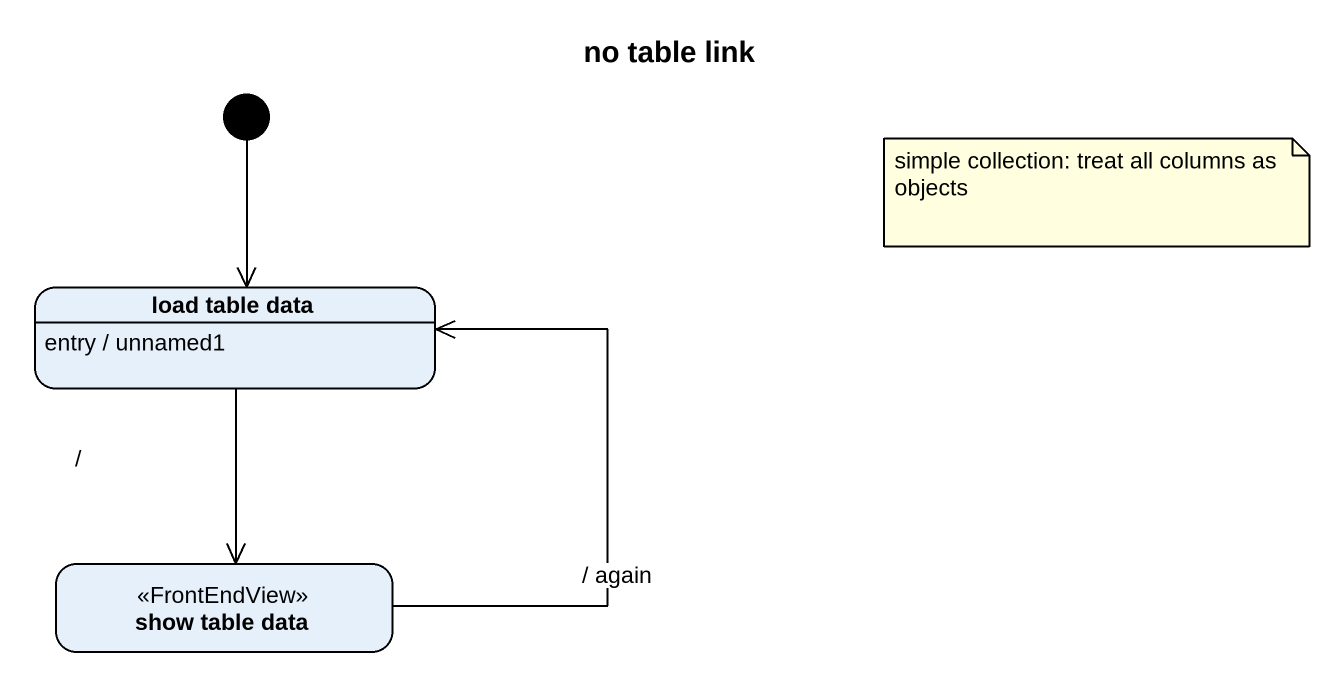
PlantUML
@startuml
title no table link
hide empty description
state "load table data" as load_table_data
load_table_data : entry / unnamed1
state "show table data" as show_table_data <<FrontEndView>>
[*] --> load_table_data
load_table_data --> show_table_data : /
show_table_data -up-> load_table_data : / again
note as N1
  simple collection: treat all columns as objects
end note
@enduml
